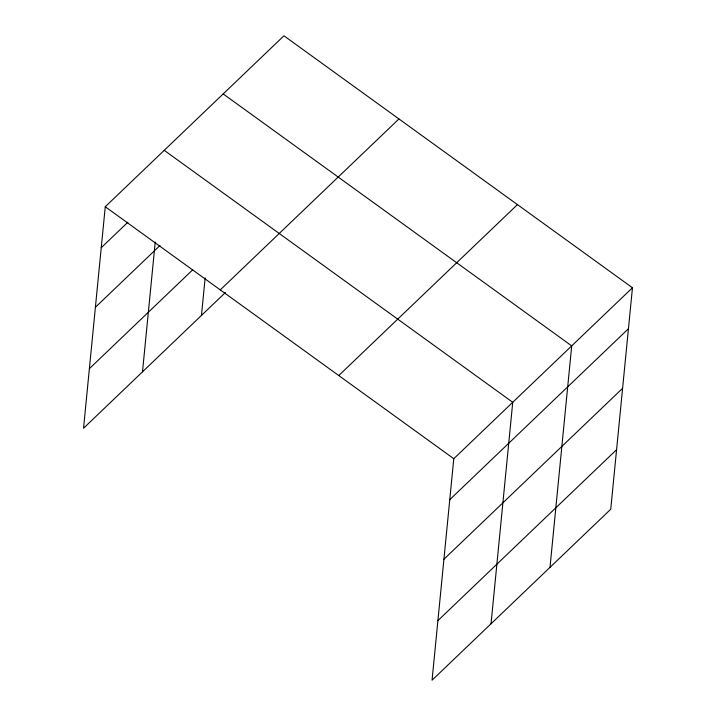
<?xml version="1.0" encoding="UTF-8"?>
<svg xmlns="http://www.w3.org/2000/svg" width="716" height="716" viewBox="0 0 716 716"><rect width="100%" height="100%" fill="white"/><g stroke="black" fill="none" stroke-linecap="round" stroke-linejoin="round"><path stroke-width="1.07" d="M632.461 287.76L453.783 458.696L432.061 680.2L610.739 509.255L632.461 287.76L283.939 35.8L105.261 206.745L83.539 428.24L225.451 292.477M142.502 371.828L155.229 242.053M201.464 315.416L205.143 277.906M491.033 623.788L512.745 402.294L164.224 150.333M549.995 567.376L571.708 345.882L223.186 93.921M101.242 247.709L127.896 222.211M95.398 307.289L160.017 245.463M89.384 368.668L192.765 269.753M220.268 289.89L398.946 118.946M338.766 375.551L517.444 204.615M449.764 499.67L628.442 328.725M443.929 559.241L622.598 388.305M437.906 620.629L616.583 449.684M105.261 206.745L453.783 458.696"/></g></svg>
